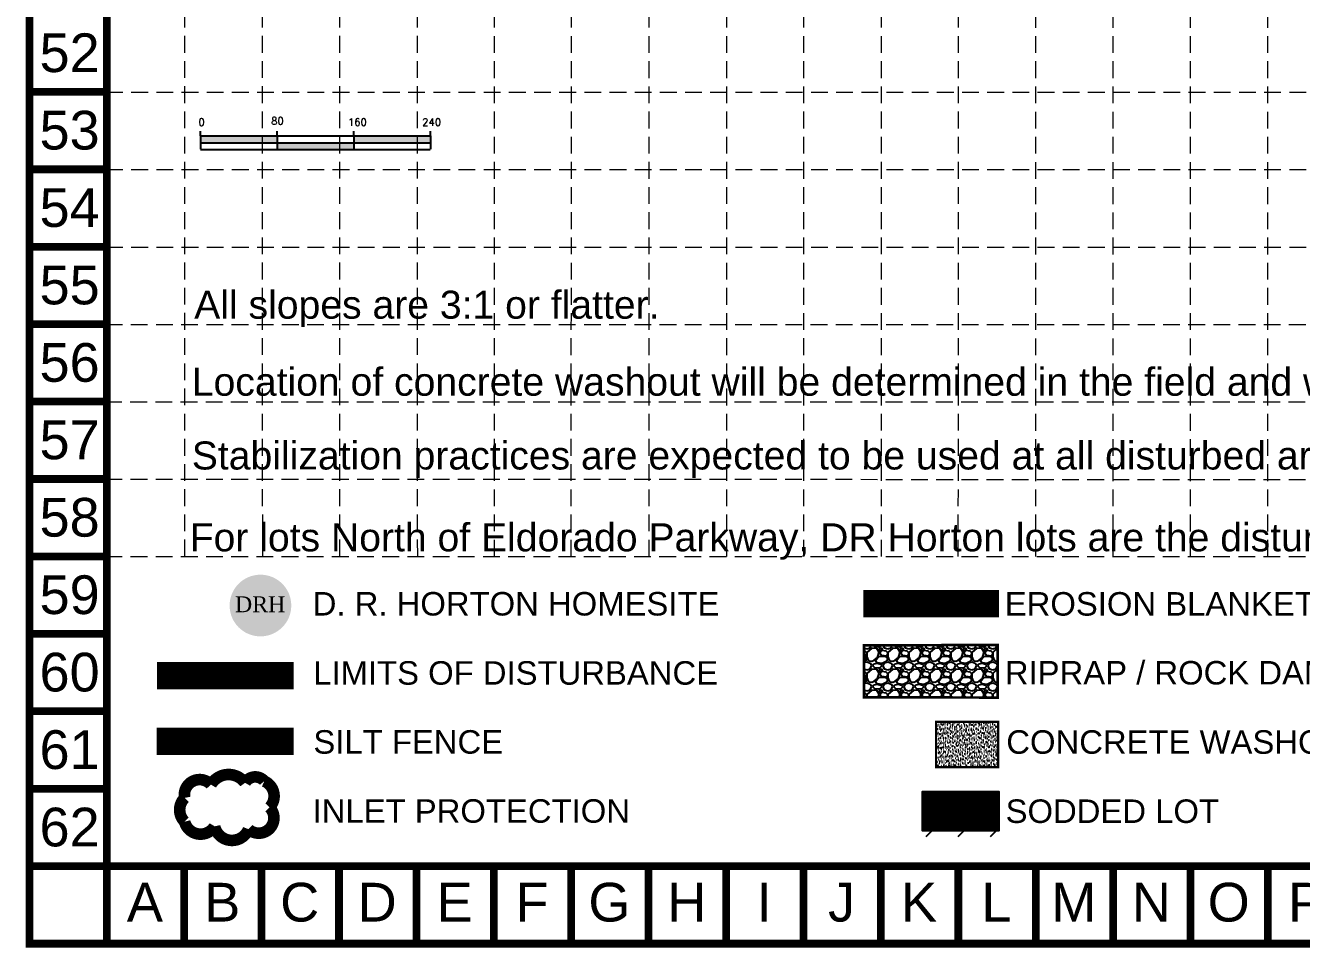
# Model space of a CAD drawing. Header units: inches. Extents: x 5975 to 9213, y 2836 to 8009.
# Drawn here: x 5977 to 7307, y 2836 to 3797 of the extents above; entities that cross this region are included whole.
import ezdxf
from ezdxf.enums import TextEntityAlignment as Align

# ---------------------------------------------------------------- set-up
doc = ezdxf.new("R2010")
doc.units = ezdxf.units.IN
doc.header["$MEASUREMENT"] = 0
for name, pattern in [('ACAD_ISO02W100', [15, 12, -3]), ('DASHED', [0.75, 0.5, -0.25]), ('HIDDEN', [0.375, 0.25, -0.125])]:
    doc.linetypes.add(name, pattern=pattern)
for name, color, linetype in [('BASE', 7, 'Continuous'), ('GRID', 254, 'DASHED'), ('LEGEND', 7, 'Continuous')]:
    doc.layers.add(name, color=color, linetype=linetype)
doc.styles.add('DRHorton', font='dutcheb.ttf')
doc.styles.add('L120', font='simplex.shx', dxfattribs={"height": 4.8})
doc.styles.add("L200'", font='ARIAL.TTF', dxfattribs={"height": 0.001969})
doc.styles.get("Standard").update_dxf_attribs({"font": 'ARIAL.TTF'})

# ---------------------------------------------------------------- blocks, each defined once
blk = doc.blocks.new('DRHorton')
h = blk.add_hatch(color=1)
h.paths.add_polyline_path([(78.7, 25.78, 1), (40.43, 25.78, 1)])
h.paths.add_polyline_path([(42.33, 17.91), (76.5, 17.91), (76.5, 34.87), (42.33, 34.87)], flags=24)
at = {"layer": 'BASE', "color": 176, "style": 'DRHorton'}
blk.add_text('DRH', height=9.814, dxfattribs=at).set_placement((59.39, 21.64), align=Align.CENTER)
blk = doc.blocks.new('A$C0A8A312D')
h = blk.add_hatch(color=7)
h.paths.add_polyline_path([(82.1, 7.2), (82.1, 14.4), (2.1, 14.4), (2.1, 7.2)])
h.paths.add_polyline_path([(82.1, 7.2), (82.1, 0), (162.1, 0), (162.1, 7.2)])
h.paths.add_polyline_path([(162.1, 14.4), (162.1, 7.2), (242.1, 7.2), (242.1, 14.4)])
at = {"color": 7}
for p, q in [((2.1, 14.4), (2.1, 19.2)), ((2.1, 14.4), (82.1, 14.4)), ((2.1, 14.4), (2.1, 0)), ((82.1, 14.4), (82.1, 19.2)), ((82.1, 14.4), (242.1, 14.4)), ((82.1, 14.4), (82.1, 0)), ((162.1, 14.4), (162.1, 19.2)), ((162.1, 14.4), (162.1, 0)), ((242.1, 14.4), (242.1, 19.2)), ((242.1, 14.4), (242.1, 0)), ((2.1, 7.2), (242.1, 7.2)), ((2.1, 0), (82.1, 0)), ((82.1, 0), (242.1, 0))]:
    blk.add_line(p, q, dxfattribs=at)
at = {"color": 7, "style": 'L120'}
for s, p in [('0', (0, 24.9)), ('80', (75.8, 26.1)), ('160', (155.9, 24.9)), ('240', (233.3, 24.9))]:
    blk.add_text(s, height=7.68, dxfattribs=at).set_placement(p)

msp = doc.modelspace()

# ---------------------------------------------------------------- hatches: boundary and pattern name
at = {"layer": 'BASE'}
h = msp.add_hatch(dxfattribs=at)
h.set_pattern_fill('AR-SAND', color=30, scale=1.894902, style=0)
h.set_pattern_definition([(37.5, (8529.635, 2881.5192), (-0.119366, 3.6511413), [0, -2.8802503, 0, -3.2213326, 0, -3.079215]), (7.5, (8529.635, 2881.519), (3.353553, 5.347689), [0, -1.553819, 0, -2.596015, 0, -0.9948233]), (327.5, (8527.3043, 2881.5192), (5.900992, 0.0107233), [0, -0.947451, 0, -3.410823, 0, -4.4530186]), (317.5, (8527.3043, 2881.519), (5.696314, 1.663109), [0, -0.4737254, 0, -2.235984, 0, -2.558117])])
h.paths.add_polyline_path([(6991, 3023.6), (6991, 3071), (6926.2, 3071), (6926.2, 3023.6)])
at = {"layer": 'LEGEND', "linetype": 'ACAD_ISO02W100'}
h = msp.add_hatch(dxfattribs=at)
h.set_pattern_fill('GRAVEL', color=240, scale=21.893133, style=0)
h.set_pattern_definition([(228.0128, (5293.3447, 1990.7712), (-175.1450252, -197.0382263), [2.94541, -291.59656]), (184.9697, (5291.3743, 1988.5818), (262.71761893, 21.89294268), [5.05442, -500.3878]), (132.5104, (5286.3389, 1988.144), (218.9311267, -240.8246528), [3.56394, -352.83043]), (267.2737, (5277.8006, 1982.6707), (21.8930458, 437.8626663), [4.60277, -455.674]), (292.8337, (5277.5816, 1978.0731), (-109.4658818, 262.71751735), [4.51338, -446.82512]), (357.2737, (5279.3331, 1973.9134), (-437.8626663, 21.8930458), [4.60277, -455.674]), (37.6942, (5283.9306, 1973.6945), (-284.61088972, -218.93111986), [6.08693, -602.60518]), (72.2553, (5288.7471, 1977.41635), (153.25216658, 481.64884332), [5.74668, -568.92198]), (121.4296, (5290.4986, 1982.8896), (-175.1452442, 284.61062024), [4.61836, -457.21779]), (175.2364, (5288.0903, 1986.8304), (240.8244836, -21.8929476), [5.27257, -258.35567]), (222.3974, (5282.836, 1987.26826), (-262.71775685, -240.82428957), [6.81857, -675.03918]), (138.8141, (5299.4748, 1982.4518), (-153.2519955, 131.3587391), [2.32726, -230.39992]), (171.4692, (5297.7233, 1983.9843), (284.61069135, -43.78643916), [4.4276, -438.3336]), (225, (5293.345, 1984.641), (-2e-15, -21.89314), [3.09615, -27.8654]), (203.1986, (5291.8122, 1987.2683), (109.465659, 43.786295), [1.66734, -165.0658]), (291.8014, (5290.2796, 1986.6115), (-21.893131, 65.679405), [2.35796, -115.54018]), (30.9638, (5291.1554, 1984.422), (65.679356, 43.7863204), [3.82974, -123.82806]), (161.5651, (5294.439, 1986.3925), (43.786275, -21.893098), [2.76928, -66.46289]), (16.3895, (5277.5816, 1986.6115), (218.93137806, 65.6792394), [3.87946, -384.06784]), (70.3462, (5281.3035, 1987.7061), (-87.5724279, -240.8245097), [3.25466, -322.21017]), (293.1986, (5294.4393, 1990.7712), (-43.786295, 109.465659), [3.33465, -163.39848]), (343.6105, (5295.7529, 1987.7061), (-218.93137806, 65.6792394), [3.87946, -384.06784]), (339.444, (5277.5816, 1973.0377), (-109.4657053, 43.7861783), [3.7411, -183.31392]), (294.7751, (5281.0845, 1971.7241), (-109.465494, 240.8245378), [3.13461, -310.32734]), (66.8014, (5294.6583, 1968.878), (43.786295, 109.465659), [3.33465, -163.39848]), (17.354, (5295.9719, 1971.943), (-284.6107731, -87.5724116), [3.66997, -363.32582]), (69.444, (5283.9306, 1968.878), (-43.7861783, -109.4657053), [1.87055, -185.18447]), (101.3099, (5293.3447, 1968.878), (-21.893081, 87.572548), [1.11633, -110.51717]), (165.9638, (5293.126, 1969.9727), (65.679411, -21.89309), [4.51338, -85.7543]), (186.009, (5288.7471, 1971.0673), (218.9313245, 21.89311805), [4.18268, -414.08503]), (303.6901, (5291.1554, 1982.452), (-21.893162, 43.786256), [3.15747, -75.77934]), (353.1572, (5292.9068, 1979.8246), (372.18324698, -43.7864411), [5.51256, -545.74245]), (60.9454, (5298.38, 1979.1678), (-87.5725326, -153.2519394), [2.25403, -223.14957]), (90, (5299.475, 1981.138), (-21.89313, 21.89313), [1.31359, -20.57955]), (120.2564, (5288.3093, 1971.7241), (87.57242, -153.2519847), [3.04148, -301.10764]), (48.0128, (5286.7767, 1974.3513), (175.1450252, 197.0382263), [5.89083, -288.65115]), (0, (5290.718, 1978.73), (21.89313, 21.89313), [5.69221, -16.20092]), (325.3048, (5296.4097, 1978.73), (-218.9312042, 153.2521194), [3.46161, -342.6992]), (254.0546, (5299.2558, 1976.7596), (-21.8931306, -87.5725347), [3.18768, -156.19673]), (207.646, (5298.3801, 1973.6945), (-415.96943506, -218.9314988), [5.1901, -513.82032]), (175.4261, (5293.7825, 1971.2863), (-284.61074113, 21.89301917), [5.49078, -543.58622])])
h.paths.add_polyline_path([(6851.1, 3096.4), (6990.4, 3096.2), (6990.4, 3150.9), (6851.1, 3150.7)])
at = {"layer": 'LEGEND'}
h = msp.add_hatch(dxfattribs=at)
h.set_pattern_fill('ANSI31', color=2, scale=9.463537, style=0)
h.set_pattern_definition([(45, (6815.9927, 2857.5213), (-0.8364664, 0.8364664), [])])
h.paths.add_polyline_path([(6911.9, 2997.8), (6911.9, 2995.4), (6911.9, 2957.5), (6992, 2957.5), (6992, 2997.8)])
h = msp.add_hatch(dxfattribs=at)
h.set_pattern_fill('ANSI31', color=2, scale=189.270736, style=0)
h.set_pattern_definition([(45, (6815.993, 2851.313), (-16.7293, 16.7293), [])])
h.paths.add_polyline_path([(6911.9, 2991.6), (6911.9, 2989.2), (6911.9, 2951.3), (6992, 2951.3), (6992, 2991.6)])

# ---------------------------------------------------------------- linework, layer by layer
at = {"layer": 'BASE', "const_width": 8.07}
for points in [[(9209.4, 2839.7), (9209.4, 8005.2), (5981, 8005.2), (5981, 2839.7)], [(9128.7, 2920.4), (9128.7, 7924.4), (6061.7, 7924.4), (6061.7, 2920.4)]]:
    msp.add_lwpolyline(points, close=True, dxfattribs=at)
for points in [[(6061.7, 3727.5), (5981, 3727.5)], [(6061.7, 3646.8), (5981, 3646.8)], [(6061.7, 3566.1), (5981, 3566.1)], [(6061.7, 3485.4), (5981, 3485.4)], [(6061.7, 3404.7), (5981, 3404.7)], [(6061.7, 3324), (5981, 3324)], [(6061.7, 3243.3), (5981, 3243.3)], [(6061.7, 3162.6), (5981, 3162.6)], [(6061.7, 3081.9), (5981, 3081.9)], [(6061.7, 3001.1), (5981, 3001.1)], [(6061.7, 2920.4), (5981, 2920.4)], [(6061.7, 2920.4), (6061.7, 2839.7)], [(6142.4, 2920.4), (6142.4, 2839.7)], [(6223.1, 2920.4), (6223.1, 2839.7)], [(6303.8, 2920.4), (6303.8, 2839.7)], [(6384.5, 2920.4), (6384.5, 2839.7)], [(6465.2, 2920.4), (6465.2, 2839.7)], [(6545.9, 2920.4), (6545.9, 2839.7)], [(6626.6, 2920.4), (6626.6, 2839.7)], [(6707.4, 2920.4), (6707.4, 2839.7)], [(6788.1, 2920.4), (6788.1, 2839.7)], [(6868.8, 2920.4), (6788.1, 2920.4)], [(6868.8, 2920.4), (6868.8, 2839.7)], [(6949.5, 2920.4), (6949.5, 2839.7)], [(7030.2, 2920.4), (7030.2, 2839.7)], [(7110.9, 2920.4), (7110.9, 2839.7)], [(7191.6, 2920.4), (7191.6, 2839.7)], [(7272.3, 2920.4), (7272.3, 2839.7)]]:
    msp.add_lwpolyline(points, dxfattribs=at)
at = {"layer": 'BASE', "color": 30, "linetype": 'Continuous', "const_width": 2.37}
msp.add_lwpolyline([(6926.2, 3023.6), (6991, 3023.6), (6991, 3071), (6926.2, 3071)], close=True, dxfattribs=at)
at = {"layer": 'GRID', "color": 252, "linetype": 'HIDDEN', "lineweight": 0, "ltscale": 70}
for p, q in [((6143.1, 3243.3), (6142.7, 7921.4)), ((6224.2, 3243.3), (6223.2, 7921.4)), ((6304.6, 3243.3), (6303.9, 7921.2)), ((6385.8, 3243.3), (6384.5, 7921)), ((6465.8, 3243.2), (6465.4, 7921.7)), ((6546, 3243.2), (6546.2, 7921.5)), ((6627.3, 3243.2), (6626.9, 7921.2)), ((6708.3, 3243.2), (6707.5, 7921.3)), ((6788.4, 3243.2), (6788.4, 7921.2)), ((6869.3, 3243.2), (6869.2, 7921.2)), ((6949.5, 3243.2), (6949.7, 7921.2)), ((7030.2, 3243.1), (7030.7, 7921.1)), ((7110.9, 3243.1), (7110.9, 7924.4)), ((7191.6, 3243.1), (7191.6, 7924.4)), ((7272.3, 3243.1), (7272.3, 7924.4)), ((6060.9, 3727.3), (9127.9, 3727.3)), ((6060.9, 3646.6), (9127.9, 3646.6)), ((6060.9, 3565.8), (9127.9, 3565.8)), ((6060.5, 3485.2), (9125.3, 3485)), ((6059.9, 3404.3), (9125.3, 3404.8)), ((6060.2, 3323.7), (9125.6, 3323.5)), ((6060.2, 3243.3), (9125.5, 3242.8))]:
    msp.add_line(p, q, dxfattribs=at)
at = {"layer": 'LEGEND', "color": 84, "const_width": 28.5}
msp.add_lwpolyline([(6850.4, 3194), (6991.8, 3194)], dxfattribs=at)
at = {"layer": 'LEGEND', "color": 240, "linetype": 'Continuous', "const_width": 2.74}
msp.add_lwpolyline([(6851.1, 3096.4), (6990.4, 3096.2), (6990.4, 3150.9), (6851.1, 3150.7)], close=True, dxfattribs=at)
at = {"layer": 'LEGEND', "color": 1, "linetype": 'DASHED', "ltscale": 80, "const_width": 28.5}
msp.add_lwpolyline([(6113.9, 3119.1), (6256.6, 3119.1)], dxfattribs=at)
at = {"layer": 'LEGEND', "color": 200, "const_width": 28.5}
msp.add_lwpolyline([(6113.7, 3050.6), (6256.4, 3050.6)], dxfattribs=at)
at = {"layer": 'LEGEND', "color": 170, "ltscale": 100, "const_width": 12.1}
msp.add_lwpolyline([(6170.3, 3005.4, 0.520567), (6170.3, 3005.4, 0.765195), (6142.9, 2991.6, 0.417879), (6142.8, 2966.8, 0.6649), (6174.1, 2962, 0.744833), (6209.4, 2959, 0.975642), (6231.4, 2981.7, 0.520567), (6225.9, 3009.1, 0.520567), (6205.8, 3007.3, 0.540264), (6170.3, 3005.4)], format="xyb", close=True, dxfattribs=at)
at = {"layer": 'LEGEND', "color": 2}
msp.add_lwpolyline([(6911.9, 2995.4), (6911.9, 2957.5), (6992, 2957.5), (6992, 2997.8), (6911.9, 2997.8)], close=True, dxfattribs=at)

# ---------------------------------------------------------------- block references
at = {"layer": 'GRID'}
msp.add_blockref('A$C0A8A312D', (6157.2, 3667.3), dxfattribs=at)
at = {"layer": 'LEGEND', "xscale": 1.680000000000291, "yscale": 1.679999999999836, "zscale": 1.68}
msp.add_blockref('DRHorton', (6121.8, 3148.8), dxfattribs=at)

# ---------------------------------------------------------------- texts
at = {"layer": 'BASE'}
for s, height, p in [('52', 40.35, (6022.9, 3768.3)), ('53', 40.35, (6022.9, 3687.6)), ('54', 40.35, (6022.9, 3606.9)), ('55', 40.35, (6022.9, 3526.2)), ('56', 40.35, (6022.9, 3445.5)), ('57', 40.35, (6022.9, 3364.8)), ('58', 40.35, (6022.9, 3284.1)), ('59', 40.35, (6022.9, 3203.4)), ('60', 40.35, (6022.9, 3122.7)), ('61', 40.35, (6022.9, 3041.9)), ('62', 40.35, (6022.9, 2961.2)), ('A', 40.4, (6101.4, 2882.9)), ('B', 40.4, (6182.1, 2882.9)), ('C', 40.4, (6262.8, 2882.9)), ('D', 40.4, (6343.6, 2882.9)), ('E', 40.4, (6424.3, 2882.9)), ('F', 40.4, (6505, 2882.9)), ('G', 40.4, (6585.7, 2882.9)), ('H', 40.4, (6666.4, 2882.9)), ('I', 40.4, (6747.1, 2882.9)), ('J', 40.4, (6827.8, 2882.9)), ('K', 40.4, (6908.5, 2882.9)), ('L', 40.4, (6989.2, 2882.9)), ('M', 40.4, (7069.9, 2882.9)), ('N', 40.4, (7150.7, 2882.9)), ('O', 40.4, (7231.4, 2882.9)), ('P', 40.4, (7312.1, 2882.9))]:
    msp.add_text(s, height=height, dxfattribs=at).set_placement(p, align=Align.MIDDLE_CENTER)
at = {"layer": 'BASE', "color": 7, "style": "L200'"}
for s, p in [('All slopes are 3:1 or flatter.', (6152.8, 3491.1)), ('Location of concrete washout will be determined in the field and will be reflected on this Site Map.', (6150.3, 3410.8)), ('Stabilization practices are expected to be used at all disturbed areas.', (6150.3, 3333.9)), ('For lots North of Eldorado Parkway, DR Horton lots are the disturbed area.', (6148.1, 3248.6))]:
    msp.add_text(s, height=29.199, dxfattribs=at).set_placement(p)
at = {"layer": 'GRID', "insert": (6158.8, 3251), "char_height": 0.00197, "width": 0.0492, "attachment_point": 1}
msp.add_mtext('; DR Horton lots are the disturbed area', dxfattribs=at)
at = {"layer": 'LEGEND', "style": "L200'"}
for s, height, p in [('D. R. HORTON HOMESITE', 24.499, (6276.4, 3181.7)), ('EROSION BLANKET / SILT FENCE', 24.499, (6997.9, 3181.6)), ('LIMITS OF DISTURBANCE', 24.499, (6276.9, 3109.6)), ('RIPRAP / ROCK DAM', 24.499, (6998, 3109.8)), ('SILT FENCE', 24.5, (6277.1, 3037.7)), ('CONCRETE WASHOUT', 24.499, (6999.5, 3037.6)), ('INLET PROTECTION', 24.499, (6276.3, 2965.7)), ('SODDED LOT', 24.5, (6998.8, 2965.5))]:
    msp.add_text(s, height=height, dxfattribs=at).set_placement(p)

doc.saveas('drawing.dxf')
